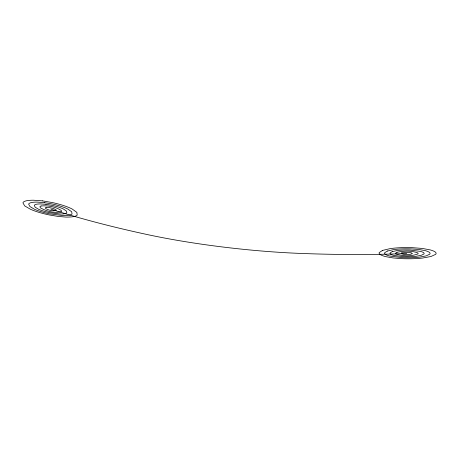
<?xml version="1.0" encoding="UTF-8"?>
<svg xmlns="http://www.w3.org/2000/svg" width="459" height="459" viewBox="0 0 459 459"><rect width="100%" height="100%" fill="white"/><g stroke="black" fill="none" stroke-linecap="round" stroke-linejoin="round"><path stroke-width="0.69" d="M50.84 209.149A531.889 119.374 3 0 0 146.955 234.486A161.895 25.767 6.5 0 0 300.628 253.42A548.195 130.895 9.5 0 0 406.76 253.483M382.427 250.448L379.214 252.616A51.035 6.856 4.2 0 0 380.345 254.625A31.958 4.297 4.4 0 0 385.772 256.65L392.956 257.918L401.12 258.635A33.823 4.63 4.6 0 0 413.255 258.71A50.421 7.046 4.7 0 0 422.716 258.021L430.967 256.495L435.585 254.384A51.345 7.287 4.6 0 0 435.511 252.232A33.312 4.716 4.4 0 0 430.307 249.925L422.4 248.451L412.325 247.671A33.478 4.665 4.2 0 0 399.64 247.745A51.999 7.086 4.2 0 0 389.909 248.68L382.427 250.448M387.304 251.056L384.625 252.789A40.805 5.508 4.3 0 0 385.457 254.406A25.658 3.471 4.4 0 0 389.783 256.042L402.193 257.648A27.173 3.724 4.6 0 0 411.998 257.7A40.415 5.634 4.7 0 0 419.589 257.132L426.136 255.892L429.71 254.2A41.006 5.783 4.6 0 0 429.555 252.49A26.524 3.735 4.4 0 0 425.373 250.671L419.107 249.512L411.155 248.893A26.628 3.701 4.3 0 0 401.12 248.939A41.419 5.657 4.2 0 0 393.352 249.662L387.304 251.056M392.175 251.664L390.087 252.955A30.598 4.154 4.3 0 0 390.649 254.177A19.318 2.622 4.4 0 0 393.885 255.422L403.295 256.644A20.471 2.811 4.6 0 0 410.725 256.673A30.374 4.223 4.6 0 0 416.433 256.237L421.299 255.29L423.892 254.016A30.707 4.303 4.6 0 0 423.709 252.743A19.806 2.771 4.4 0 0 420.553 251.4L410.019 250.08A19.863 2.754 4.3 0 0 402.566 250.103A30.937 4.234 4.3 0 0 396.76 250.631L392.175 251.664M41.058 205.976L39.876 206.682L40.386 207.847C46.571 211.283 54.644 213.647 61.558 211.559L61.265 210.446C55.407 206.676 47.948 205.374 41.058 205.976M397.041 252.272L395.595 253.133L395.928 253.947C402.927 256.294 411.241 256.564 418.132 253.838L417.96 252.995C411.39 250.419 403.851 250.866 397.041 252.272M401.9 252.875L401.149 253.305L401.298 253.718C404.798 254.9 408.98 255.049 412.417 253.655L411.247 252.8L407.821 252.375L401.9 252.875M45.998 207.577L45.389 207.921L45.613 208.501C48.706 210.233 52.774 211.433 56.227 210.36L56.055 209.797L53.445 208.506L49.256 207.577L45.998 207.577M42.48 200.858L33.335 200.21A34.534 5.055 8.7 0 0 25.658 200.979A53.037 7.751 8.4 0 0 22.95 202.872L24.671 205.89L30.501 209.275A52.079 7.487 8.4 0 0 38.458 212.201A32.973 4.636 8.5 0 0 49.136 214.921L58.184 216.43L65.867 217.078A35.418 4.917 8.7 0 0 73.733 216.579A53.359 7.424 8.9 0 0 77.187 215.076L76.865 212.391L72.161 209.017A54.38 7.683 9 0 0 64.358 205.816A34.873 5.038 8.9 0 0 52.756 202.643L42.48 200.858M44.242 202.608L37.018 202.092A27.511 4.005 8.7 0 0 30.891 202.677A42.406 6.162 8.5 0 0 28.659 204.157L29.915 206.544L34.494 209.252A41.792 5.996 8.4 0 0 40.851 211.61A26.513 3.735 8.5 0 0 49.457 213.819L63.003 215.569A28.412 3.965 8.7 0 0 69.32 215.145A42.612 5.956 8.9 0 0 72.034 213.917L71.673 211.742L67.812 209.04A43.255 6.122 9 0 0 61.552 206.51A27.724 3.993 8.9 0 0 52.355 204.008L44.242 202.608M45.957 204.307L40.604 203.922A20.546 2.972 8.7 0 0 36.026 204.341A31.791 4.596 8.5 0 0 34.299 205.425L35.154 207.193L38.522 209.224A31.447 4.504 8.5 0 0 43.284 211.008A19.984 2.823 8.6 0 0 49.79 212.689L60.072 214.02A21.372 2.995 8.7 0 0 64.828 213.687A31.906 4.481 8.8 0 0 66.825 212.746L66.469 211.094L63.508 209.069A32.268 4.573 8.9 0 0 58.804 207.187A20.666 2.966 8.8 0 0 51.959 205.345L45.957 204.307"/></g></svg>
